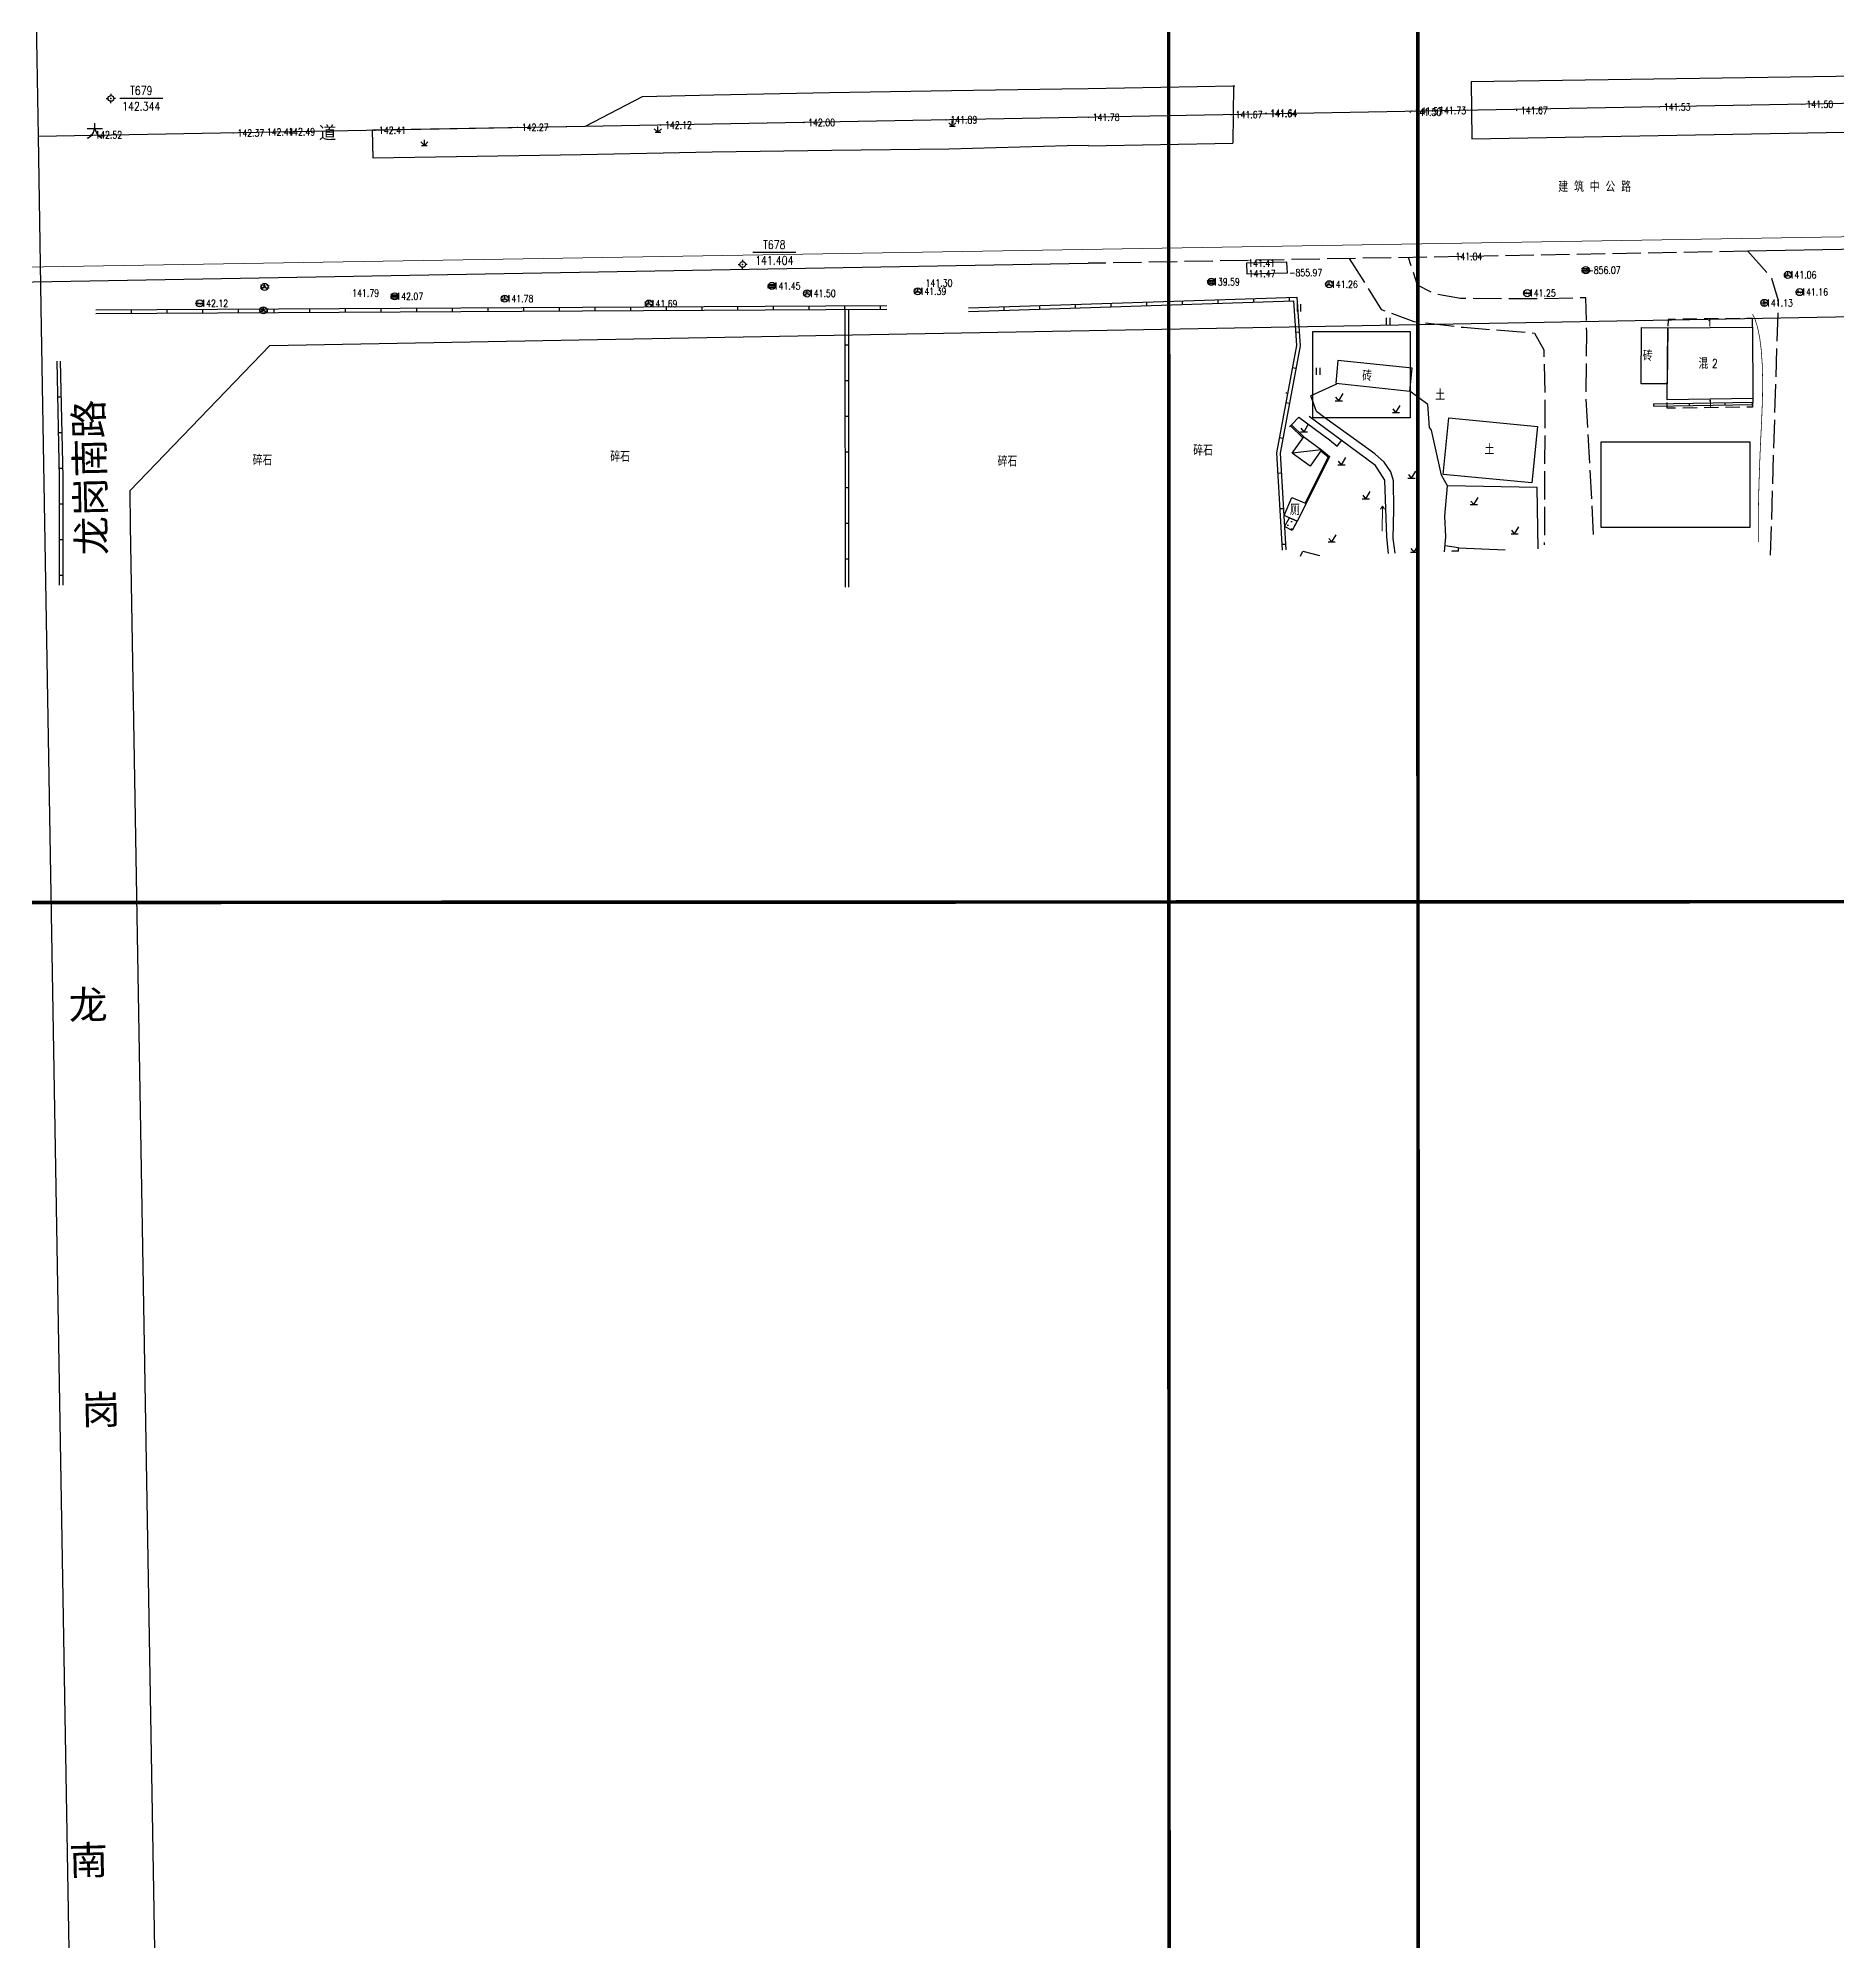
# Model space of a CAD drawing. Extents: x 529262 to 576451, y 2694391 to 2717535.
# Drawn here: x 565717.8 to 565970.1, y 2709414 to 2709680.9 of the extents above; entities that cross this region are included whole.
import ezdxf
from ezdxf.enums import TextEntityAlignment as Align
from ezdxf.xclip import XClip

# ---------------------------------------------------------------- set-up
doc = ezdxf.new("R2010")
doc.units = 0
doc.header["$XCLIPFRAME"] = 0
doc.linetypes.add('X3', pattern=[5, 4, -1])
doc.linetypes.add('X5', pattern=[3, 2, -1])
for name, color, linetype in [('a红线图', 1, 'Continuous'), ('COMPONENT', 8, 'Continuous'), ('DLDW', 8, 'Continuous'), ('DLSS', 4, 'Continuous'), ('DMTZ', 8, 'Continuous'), ('GCD', 8, 'Continuous'), ('GXYZ', 8, 'Continuous'), ('JMD', 8, 'Continuous'), ('KZD', 8, 'Continuous'), ('PP-COM', 7, 'Continuous'), ('RD-中线', 40, 'Continuous'), ('RD-红线', 7, 'Continuous'), ('RD-路名', 7, 'Continuous'), ('ZBTZ', 8, 'Continuous'), ('ZJ', 7, 'Continuous')]:
    doc.layers.add(name, color=color, linetype=linetype)
doc.layers.add('SXSS', color=5, linetype='Continuous', lineweight=0)
doc.styles.add('HZ', font='rs.shx', dxfattribs={"width": 0.8, "bigfont": 'hztxt.shx'})
doc.styles.add('romanc', font='romanc.shx', dxfattribs={"width": 0.8})
doc.styles.add('宋体', font='', dxfattribs={"width": 0.75})
doc.styles.add('等线体', font='simhei.ttf')
doc.styles.add('黑体', font='simhei.ttf')
doc.styles.get('宋体').set_extended_font_data('SimSun')
doc.linetypes.add('10421', pattern='A,2,[150,AAA.SHX,S=0.5,R=0,X=0,Y=0.5],1e-11', length=2)
doc.linetypes.add('1161', pattern='A,0,[149,AAA.SHX,S=0.15,R=0,X=0,Y=0],-1.6', length=1.6)

# ---------------------------------------------------------------- blocks, each defined once
blk = doc.blocks.new('A$C19FD0107')
at = {"layer": 'RD-中线', "color": 8, "linetype": 'Continuous', "flags": 128}
for points in [[(-5107.95, 16504.07), (-5219.45, 16202.02, 0.04717), (-5233.93, 16147.44), (-5260.68, 15986.84, 0.018836), (-5263.55, 15964.43), (-5278.55, 15797.76, 0.007917), (-5279.02, 15791.45), (-5281.36, 15751.13, 0.020425), (-5281.64, 15734.8), (-5276.77, 15528.25), (-5282.01, 15387.42), (-5280.48, 15295.55, 0.000055), (-5280.48, 15295.44), (-5280.16, 15276.46)], [(-5280.16, 15276.46), (-5279.76, 15252.59, 0.00004), (-5279.76, 15252.5), (-5266.41, 14468.45)], [(-4490.73, 14139.44, 0), (-4490.29, 14139.42)], [(-3818.25, 14086.17, 0), (-3817.74, 14086.17)]]:
    blk.add_lwpolyline(points, format="xyb", dxfattribs=at)
at = {"layer": 'RD-中线', "color": 8, "linetype": 'Continuous'}
blk.add_lwpolyline([(-1765.32, 14833.87), (-1870.24, 14834.36, -0.07773), (-2297.41, 14903.2), (-2763.51, 15055.04, -0.002412), (-2772.67, 15058.08), (-3168.08, 15191.13, 0.031805), (-3413.66, 15256.72), (-3481.17, 15270.22, 0.040764), (-3610.52, 15285.28), (-3824.79, 15292.66, 0.003807), (-3833.93, 15292.91), (-3984.46, 15295.8, 0.004916), (-3996.26, 15295.91), (-4213.61, 15295.81, 0.004475), (-4218.97, 15295.76), (-4356.1, 15293.25, -0.000047), (-4356.15, 15293.25), (-5280.16, 15276.46)], format="xyb", dxfattribs=at)
blk.add_lwpolyline([(-5280.16, 15276.46), (-5280.17, 15276.46)], dxfattribs=at)
at = {"layer": 'RD-红线', "color": 8, "linetype": 'Continuous', "flags": 128}
for points in [[(-5247.69, 15247.14), (-4938.95, 15252.81)], [(-5267.32, 15226.8), (-5267.24, 15221.93), (-5263.7, 15014.14)]]:
    blk.add_lwpolyline(points, dxfattribs=at)
at = {"layer": 'RD-红线', "color": 8, "linetype": 'Continuous'}
blk.add_lwpolyline([(-5247.69, 15247.14), (-5267.32, 15226.8, 0.413816)], format="xyb", dxfattribs=at)
blk = doc.blocks.new('GC200')
at = {"linetype": 'Continuous', "const_width": 0.2, "flags": 128}
blk.add_lwpolyline([(-0.1, 0, 1), (0.1, 0, 1)], format="xyb", close=True, dxfattribs=at)
blk = doc.blocks.new('gc124')
at = {"color": 8}
for p, q in [((-1, 1), (0, 0)), ((-0.8, 0), (0.8, 0)), ((0, 0), (0, 1.6)), ((0, 0), (1, 1))]:
    blk.add_line(p, q, dxfattribs=at)
blk = doc.blocks.new('gc123')
at = {"color": 8}
for p, q in [((-1, 0), (1, 0)), ((0, 0), (-0.8, 1)), ((0, 0), (1.2, 2))]:
    blk.add_line(p, q, dxfattribs=at)
blk = doc.blocks.new('gc121')
at = {"color": 8}
for p, q in [((-0.5, -1), (-0.5, 1)), ((0.5, -1), (0.5, 1))]:
    blk.add_line(p, q, dxfattribs=at)
blk = doc.blocks.new('gc086')
at = {"color": 8}
for p, q in [((0, 0), (7, 0)), ((7, 0), (6.18, 0.57)), ((7, 0), (6.18, -0.57))]:
    blk.add_line(p, q, dxfattribs=at)
blk = doc.blocks.new('gc116')
at = {"color": 8}
for p, q in [((-1.3, 0), (-0.8, 0)), ((0, 1.3), (0, 0.8)), ((1.3, 0), (0.8, 0)), ((0, -1.3), (0, -0.8))]:
    blk.add_line(p, q, dxfattribs=at)
blk.add_circle((0, 0), 0.8, dxfattribs=at)
blk.add_point((0, 0), dxfattribs=at)
blk = doc.blocks.new('gcbj0101')
blk.add_line((-1, 0), (1, 0))
blk.add_circle((0, 0), 1)
blk = doc.blocks.new('gcbj0102')
for p, q in [((-1, 0), (1, 0)), ((0, -1), (0, 1))]:
    blk.add_line(p, q)
blk.add_circle((0, 0), 1)
blk = doc.blocks.new('gcbj0103')
for p, q in [((-1, 0), (1, 0)), ((-0.9, 0.43), (0.9, 0.43)), ((-0.88, -0.47), (0.88, -0.47))]:
    blk.add_line(p, q)
blk.add_circle((0, 0), 1)
blk = doc.blocks.new('gcbj0107')
for q in [(-0.87, -0.5), (0, 1), (0.87, -0.5)]:
    blk.add_line((0, 0), q)
blk.add_circle((0, 0), 1)

msp = doc.modelspace()

# ---------------------------------------------------------------- hatches: boundary and pattern name
at = {"layer": 'DLDW', "linetype": 'Continuous'}
h = msp.add_hatch(dxfattribs=at)
h.set_pattern_fill('1061', color=252, scale=0.5, style=0)
h.set_pattern_definition([(0, (114.99765, 2.56804), (0.5, 0.5), [0, -1]), (0, (115.49765, 3.06804), (0.5, 0.5), [0, -1])])
h.paths.add_polyline_path([(565894.313, 2709613.118), (565893.599, 2709611.804), (565892.562, 2709612.379), (565893.288, 2709613.687)])

# ---------------------------------------------------------------- linework, layer by layer
at = {"const_width": 0.5}
for points in [[(565672.321, 2710278.301), (565672.585, 2709559.658), (565998.518, 2709559.806), (565998.431, 2709633.053), (566244.06, 2709633.048), (566244.009, 2710277.359), (565672.321, 2710278.301)], [(565286.483, 2709870.726), (565133.543, 2709870.659), (565133.687, 2709298.957), (565665.616, 2709299.237), (565665.521, 2709371.101), (565911.301, 2709371.252), (565911.184, 2709809.956), (565286.302, 2709807.243), (565286.483, 2709870.726)], [(566028.964, 2709839.461), (565876.265, 2709839.261), (565876.394, 2709267.88), (566408.228, 2709267.964), (566408.154, 2709339.933), (566653.935, 2709340), (566653.753, 2709778.668), (566028.899, 2709776.063), (566028.964, 2709839.461)]]:
    msp.add_lwpolyline(points, dxfattribs=at)
at = {"layer": 'a红线图', "color": 8, "linetype": 'Continuous', "lineweight": 0, "flags": 128}
msp.add_lwpolyline([(564727.349, 2709632.223), (566623.018, 2709663.858)], dxfattribs=at)
msp.add_lwpolyline([(564727.349, 2709632.223), (566623.018, 2709663.858)], dxfattribs=at)
at = {"layer": 'DLDW', "color": 252, "linetype": 'Continuous', "flags": 128}
for points in [[(565895.561, 2709615.589), (565894.313, 2709613.118), (565892.482, 2709613.916), (565893.587, 2709616.449)], [(565894.313, 2709613.118), (565893.599, 2709611.804), (565892.562, 2709612.379), (565893.233, 2709613.588)]]:
    msp.add_lwpolyline(points, close=True, dxfattribs=at)
msp.add_lwpolyline([(565916.91, 2709608.903), (565915.994, 2709608.915), (565915.993, 2709608.875)], dxfattribs=at)
at = {"layer": 'DLSS', "linetype": 'Continuous', "elevation": 1, "flags": 128}
msp.add_lwpolyline([(565614.998, 2709644.898), (565617.168, 2709644.942), (565634.671, 2709645.254), (565651.05, 2709645.521), (565864.998, 2709649.275)], dxfattribs=at)
at = {"layer": 'DLSS', "linetype": 'X3', "flags": 128}
for points in [[(565957.494, 2709650.96), (565864.998, 2709649.275)], [(565901.608, 2709649.974), (565906.102, 2709642.806), (565910.659, 2709641.116), (565917.642, 2709640.308), (565927.565, 2709639.5), (565928.888, 2709637.149), (565929.035, 2709629.802), (565928.958, 2709609.799)], [(565935.869, 2709611.28), (565934.84, 2709630.382), (565934.904, 2709639.61), (565934.788, 2709644.439), (565928.961, 2709644.275), (565917.207, 2709644.332), (565913.619, 2709644.971), (565911.191, 2709646.222), (565909.904, 2709650.086)], [(565957.494, 2709650.96), (565960.813, 2709647.214), (565961.73, 2709644.057), (565960.605, 2709607.694)]]:
    msp.add_lwpolyline(points, dxfattribs=at)
at = {"layer": 'DLSS', "linetype": 'X3', "const_width": 0.1, "flags": 128}
msp.add_lwpolyline([(565958.137, 2709642.143), (565958.438, 2709641.571), (565958.833, 2709640.371), (565959.143, 2709638.886), (565959.368, 2709637.117), (565959.508, 2709635.062), (565959.563, 2709632.722), (565959.533, 2709630.097), (565959.418, 2709627.188), (565959.273, 2709624.219), (565959.155, 2709621.419), (565959.062, 2709618.787), (565958.995, 2709616.322), (565958.954, 2709614.025), (565958.939, 2709611.897), (565958.949, 2709610.188)], dxfattribs=at)
at = {"layer": 'DMTZ', "linetype": '10421', "flags": 128}
for points, elevation in [([(565908.045, 2709608.632), (565907.773, 2709610.687), (565907.855, 2709614.745), (565907.821, 2709618.799), (565907.443, 2709620.048), (565906.522, 2709621.41), (565905.192, 2709622.569), (565903.009, 2709624.136), (565898.201, 2709627.611), (565897.041, 2709628.496), (565896.254, 2709630.696)], 141.007), ([(565895.993, 2709627.87), (565905.163, 2709621.097), (565906.552, 2709618.878), (565906.859, 2709610.881), (565907.064, 2709608.602)], 140.719), ([(565914.971, 2709608.844), (565915.153, 2709610.952), (565915.02, 2709613.84), (565915.4, 2709618.099), (565914.528, 2709619.564), (565913.132, 2709625.871), (565912.869, 2709626.271), (565912.616, 2709629.497)], 141.007)]:
    msp.add_lwpolyline(points, dxfattribs=dict(at, elevation=elevation))
at = {"layer": 'GXYZ', "linetype": 'Continuous', "flags": 128}
msp.add_lwpolyline([(565887.22, 2709649.293), (565887.277, 2709647.82), (565892.945, 2709647.955), (565892.888, 2709649.428)], close=True, dxfattribs=at)
at = {"layer": 'JMD', "linetype": 'Continuous'}
for p, q in [((565770.934, 2709642.497), (565770.931, 2709642.997)), ((565775.934, 2709642.525), (565775.931, 2709643.025)), ((565780.934, 2709642.553), (565780.931, 2709643.053)), ((565785.934, 2709642.581), (565785.931, 2709643.081)), ((565790.934, 2709642.608), (565790.931, 2709643.108)), ((565795.934, 2709642.636), (565795.931, 2709643.136)), ((565800.933, 2709642.664), (565800.931, 2709643.164)), ((565805.933, 2709642.692), (565805.931, 2709643.192)), ((565810.933, 2709642.719), (565810.931, 2709643.219)), ((565815.933, 2709642.747), (565815.93, 2709643.247)), ((565820.933, 2709642.775), (565820.93, 2709643.275)), ((565825.933, 2709642.803), (565825.93, 2709643.303)), ((565830.933, 2709642.83), (565830.93, 2709643.33)), ((565835.933, 2709642.858), (565835.93, 2709643.358)), ((565853.257, 2709642.69), (565853.24, 2709643.189)), ((565858.254, 2709642.856), (565858.238, 2709643.355)), ((565863.251, 2709643.022), (565863.235, 2709643.521)), ((565868.249, 2709643.187), (565868.232, 2709643.687)), ((565873.246, 2709643.353), (565873.229, 2709643.853)), ((565878.243, 2709643.519), (565878.226, 2709644.019)), ((565883.24, 2709643.685), (565883.224, 2709644.185)), ((565888.238, 2709643.851), (565888.221, 2709644.351)), ((565893.235, 2709644.017), (565893.218, 2709644.517)), ((565730.935, 2709642.275), (565730.932, 2709642.775)), ((565735.934, 2709642.303), (565735.932, 2709642.803)), ((565740.934, 2709642.331), (565740.932, 2709642.831)), ((565745.934, 2709642.359), (565745.932, 2709642.859)), ((565750.934, 2709642.386), (565750.931, 2709642.886)), ((565755.934, 2709642.414), (565755.931, 2709642.914)), ((565760.934, 2709642.442), (565760.931, 2709642.942)), ((565765.934, 2709642.47), (565765.931, 2709642.97)), ((565830.934, 2709637.83), (565831.434, 2709637.831)), ((565894.1, 2709639.617), (565894.599, 2709639.651)), ((565830.935, 2709632.83), (565831.435, 2709632.831)), ((565893.655, 2709634.674), (565894.147, 2709634.583)), ((565720.55, 2709630.556), (565721.05, 2709630.567)), ((565892.853, 2709631.125), (565892.742, 2709631.023)), ((565892.744, 2709629.757), (565893.236, 2709629.666)), ((565949.3, 2709629.351), (565949.294, 2709629.651)), ((565954.299, 2709629.437), (565954.294, 2709629.737)), ((565958.159, 2709629.504), (565958.154, 2709629.804)), ((565830.936, 2709627.83), (565831.436, 2709627.831)), ((565944.3, 2709629.265), (565944.295, 2709629.565)), ((565720.652, 2709625.557), (565721.152, 2709625.568)), ((565891.834, 2709624.841), (565892.326, 2709624.75)), ((565895.241, 2709624.965), (565895.101, 2709624.822)), ((565830.937, 2709622.83), (565831.437, 2709622.831)), ((565897.748, 2709623.118), (565893.598, 2709622.668)), ((565897.748, 2709623.118), (565897.651, 2709623.004)), ((565720.755, 2709620.558), (565721.255, 2709620.569)), ((565891.601, 2709619.882), (565892.101, 2709619.911)), ((565830.939, 2709617.83), (565831.439, 2709617.831)), ((565896.98, 2709618.451), (565896.846, 2709618.518)), ((565720.782, 2709615.559), (565721.282, 2709615.559)), ((565891.888, 2709614.89), (565892.387, 2709614.919)), ((565895.561, 2709615.589), (565895.427, 2709615.655)), ((565830.94, 2709612.83), (565831.44, 2709612.831)), ((565720.782, 2709610.559), (565721.282, 2709610.559)), ((565892.175, 2709609.898), (565892.674, 2709609.927)), ((565830.941, 2709607.83), (565831.441, 2709607.831)), ((565720.782, 2709605.559), (565721.282, 2709605.559))]:
    msp.add_line(p, q, dxfattribs=at)
at = {"layer": 'JMD', "linetype": 'Continuous', "flags": 128}
for points in [[(565887.22, 2709649.293), (565887.277, 2709647.82), (565892.945, 2709647.955), (565892.888, 2709649.428)], [(565725.932, 2709642.748), (565836.818, 2709643.363)], [(565848.243, 2709643.023), (565894.272, 2709644.552), (565894.728, 2709637.722), (565891.942, 2709622.678), (565892.721, 2709609.112)], [(565848.26, 2709642.524), (565893.806, 2709644.036), (565894.225, 2709637.751), (565891.439, 2709622.709), (565892.222, 2709609.083)], [(565725.935, 2709642.248), (565836.821, 2709642.863)], [(565830.933, 2709642.83), (565830.942, 2709603.875)], [(565831.433, 2709642.831), (565831.442, 2709603.875)], [(565720.447, 2709635.555), (565720.782, 2709619.241), (565720.783, 2709604.179)], [(565720.947, 2709635.565), (565721.282, 2709619.247), (565721.283, 2709604.179)], [(565944.295, 2709629.565), (565958.154, 2709629.804)], [(565944.3, 2709629.265), (565958.159, 2709629.504)], [(565893.245, 2709626.343), (565893.627, 2709626.737)], [(565916.911, 2709608.903), (565916.928, 2709609.374), (565923.471, 2709609.103)]]:
    msp.add_lwpolyline(points, dxfattribs=at)
for points, elevation in [([(565946.284, 2709640.23), (565958.159, 2709640.347), (565958.164, 2709630.322), (565946.194, 2709630.157)], -853.589), ([(565946.192, 2709632.378), (565942.517, 2709632.403), (565942.563, 2709640.264), (565946.284, 2709640.23)], -856.038), ([(565900.016, 2709635.676), (565899.715, 2709632.472), (565910.113, 2709631.374), (565910.45, 2709634.574)], 140.667), ([(565914.803, 2709619.691), (565915.554, 2709627.618), (565927.986, 2709626.415), (565927.219, 2709618.49)], 141.385)]:
    msp.add_lwpolyline(points, close=True, dxfattribs=dict(at, elevation=elevation))
at = {"layer": 'JMD', "linetype": 'X5', "flags": 128}
for points, elevation in [([(565958.159, 2709640.347), (565958.141, 2709641.558), (565946.318, 2709641.409), (565946.284, 2709640.23)], 141.461), ([(565958.164, 2709630.322), (565958.159, 2709629.113), (565946.188, 2709628.948), (565946.194, 2709630.157)], 141.47)]:
    msp.add_lwpolyline(points, dxfattribs=dict(at, elevation=elevation))
at = {"layer": 'JMD', "linetype": 'Continuous', "flags": 128}
for points in [[(565896.5, 2709639.735), (565910.138, 2709639.735), (565910.138, 2709627.612), (565896.5, 2709627.612)], [(565895.241, 2709624.965), (565897.748, 2709623.118), (565896.131, 2709620.856), (565893.598, 2709622.668)], [(565936.921, 2709624.237), (565957.779, 2709624.237), (565957.779, 2709612.223), (565936.921, 2709612.223)]]:
    msp.add_lwpolyline(points, close=True, dxfattribs=at)
for points, elevation in [([(565893.385, 2709626.487), (565895.101, 2709624.822)], -856.89), ([(565893.524, 2709626.631), (565895.241, 2709624.965)], -856.89), ([(565897.651, 2709623.004), (565898.647, 2709622.154), (565895.427, 2709615.655)], -857.224), ([(565897.748, 2709623.118), (565898.834, 2709622.193), (565895.561, 2709615.589)], -857.224)]:
    msp.add_lwpolyline(points, dxfattribs=dict(at, elevation=elevation))
at = {"layer": 'KZD', "linetype": 'Continuous'}
for p, q in [((565735.294, 2709672.389, 142.344), (565729.294, 2709672.389, 142.344)), ((565824.028, 2709650.786, 141.404), (565818.028, 2709650.786, 141.404))]:
    msp.add_line(p, q, dxfattribs=at)
at = {"layer": 'ZBTZ', "linetype": '1161', "flags": 128}
for points in [[(565918.69, 2709674.702), (565918.791, 2709666.739), (566023.356, 2709668.613), (566030.323, 2709672.146), (566050.367, 2709671.696), (566049.838, 2709676.632), (565918.69, 2709674.702)], [(565864.998, 2709665.792), (565862.071, 2709665.744), (565845.493, 2709665.296), (565829.098, 2709665.111), (565812.332, 2709664.856), (565793.949, 2709664.502), (565764.798, 2709663.996), (565764.683, 2709667.972), (565794.561, 2709668.519), (565802.555, 2709672.671), (565812.53, 2709672.896), (565828.756, 2709673.218), (565845.852, 2709673.483), (565861.349, 2709673.723), (565864.998, 2709673.773)], [(565864.998, 2709673.773), (565885.37, 2709674.136), (565885.302, 2709666.125)], [(565885.3, 2709674.14), (565885.577, 2709674.145)], [(565864.998, 2709665.759), (565885.302, 2709666.125)], [(565973.24, 2709651.247), (565957.494, 2709650.96)], [(565899.84, 2709632.351), (565896.254, 2709630.696)], [(565893.524, 2709626.631), (565894.566, 2709627.704), (565898.836, 2709624.545), (565899.923, 2709623.657), (565900.578, 2709624.484)], [(565928.112, 2709609.245), (565927.975, 2709617.853), (565915.4, 2709618.099)], [(565916.928, 2709609.374), (565915.043, 2709609.684)]]:
    msp.add_lwpolyline(points, dxfattribs=at)
for points, elevation in [([(565912.616, 2709629.497), (565910.113, 2709631.374)], 141.007), ([(565894.779, 2709608.226), (565895.106, 2709608.941), (565897.426, 2709608.307)], 141.665)]:
    msp.add_lwpolyline(points, dxfattribs=dict(at, elevation=elevation))

# ---------------------------------------------------------------- block references
at = {"layer": 'COMPONENT', "linetype": 'Continuous', "xscale": 0.5, "yscale": 0.5}
for name, p in [('gcbj0103', (565934.769, 2709648.314)), ('gcbj0107', (565749.576, 2709645.973)), ('gcbj0103', (565820.691, 2709646.105)), ('gcbj0107', (565841.134, 2709645.352)), ('gcbj0103', (565882.298, 2709646.681)), ('gcbj0107', (565898.809, 2709646.345)), ('gcbj0107', (565963.104, 2709647.655)), ('gcbj0101', (565964.745, 2709645.243)), ('gcbj0101', (565740.484, 2709643.662)), ('gcbj0107', (565749.42, 2709642.687)), ('gcbj0103', (565767.809, 2709644.651)), ('gcbj0107', (565783.25, 2709644.322)), ('gcbj0107', (565803.448, 2709643.63)), ('gcbj0107', (565825.628, 2709645.049)), ('gcbj0101', (565926.568, 2709645.099)), ('gcbj0102', (565959.794, 2709643.722))]:
    msp.add_blockref(name, p, dxfattribs=at)
at = {"layer": 'GCD', "linetype": 'Continuous'}
ref = msp.add_blockref('GC200', (565845.102, 2709669.393, 141.89), dxfattribs=dict(at, xscale=0.5, yscale=0.5, zscale=0.5))
ref.add_attrib('height', '141.89', dxfattribs={"linetype": 'Continuous', "height": 1, "style": 'HZ', "width": 0.8}).set_placement((565845.702, 2709669.393, 141.89), align=Align.MIDDLE_LEFT)
ref = msp.add_blockref('GC200', (565865.055, 2709669.745, 141.78), dxfattribs=dict(at, xscale=0.5, yscale=0.5, zscale=0.5))
ref.add_attrib('height', '141.78', dxfattribs={"linetype": 'Continuous', "height": 1, "style": 'HZ', "width": 0.8}).set_placement((565865.655, 2709669.745, 141.78), align=Align.MIDDLE_LEFT)
ref = msp.add_blockref('GC200', (565885.088, 2709670.109, 141.665), dxfattribs=dict(at, xscale=0.5, yscale=0.5, zscale=0.5))
ref.add_attrib('height', '141.67', dxfattribs={"linetype": 'Continuous', "height": 1, "style": 'HZ', "width": 0.8}).set_placement((565885.688, 2709670.109, 141.665), align=Align.MIDDLE_LEFT)
ref = msp.add_blockref('GC200', (565889.908, 2709670.263, 141.643), dxfattribs=dict(at, xscale=0.5, yscale=0.5, zscale=0.5))
ref.add_attrib('height', '141.64', dxfattribs={"linetype": 'Continuous', "height": 1, "style": 'HZ', "width": 0.8}).set_placement((565890.508, 2709670.263, 141.643), align=Align.MIDDLE_LEFT)
ref = msp.add_blockref('GC200', (565889.965, 2709670.327, 141.636), dxfattribs=dict(at, xscale=0.5, yscale=0.5, zscale=0.5))
ref.add_attrib('height', '141.64', dxfattribs={"linetype": 'Continuous', "height": 1, "style": 'HZ', "width": 0.8}).set_placement((565890.565, 2709670.327, 141.636), align=Align.MIDDLE_LEFT)
ref = msp.add_blockref('GC200', (565910.152, 2709670.466, 141.503), dxfattribs=dict(at, xscale=0.5, yscale=0.5, zscale=0.5))
ref.add_attrib('height', '141.50', dxfattribs={"linetype": 'Continuous', "height": 1, "style": 'HZ', "width": 0.8}).set_placement((565910.752, 2709670.466, 141.503), align=Align.MIDDLE_LEFT)
ref = msp.add_blockref('GC200', (565910.385, 2709670.643, 141.568), dxfattribs=dict(at, xscale=0.5, yscale=0.5, zscale=0.5))
ref.add_attrib('height', '141.57', dxfattribs={"linetype": 'Continuous', "height": 1, "style": 'HZ', "width": 0.8}).set_placement((565910.985, 2709670.643, 141.568), align=Align.MIDDLE_LEFT)
ref = msp.add_blockref('GC200', (565913.62, 2709670.698, 141.729), dxfattribs=dict(at, xscale=0.5, yscale=0.5, zscale=0.5))
ref.add_attrib('height', '141.73', dxfattribs={"linetype": 'Continuous', "height": 1, "style": 'HZ', "width": 0.8}).set_placement((565914.22, 2709670.698, 141.729), align=Align.MIDDLE_LEFT)
ref = msp.add_blockref('GC200', (565925.074, 2709670.708, 141.67), dxfattribs=dict(at, xscale=0.5, yscale=0.5, zscale=0.5))
ref.add_attrib('height', '141.67', dxfattribs={"linetype": 'Continuous', "height": 1, "style": 'HZ', "width": 0.8}).set_placement((565925.674, 2709670.708, 141.67), align=Align.MIDDLE_LEFT)
ref = msp.add_blockref('GC200', (565945.094, 2709671.201, 141.533), dxfattribs=dict(at, xscale=0.5, yscale=0.5, zscale=0.5))
ref.add_attrib('height', '141.53', dxfattribs={"linetype": 'Continuous', "height": 1, "style": 'HZ', "width": 0.8}).set_placement((565945.694, 2709671.201, 141.533), align=Align.MIDDLE_LEFT)
ref = msp.add_blockref('GC200', (565965.085, 2709671.574, 141.5), dxfattribs=dict(at, xscale=0.5, yscale=0.5, zscale=0.5))
ref.add_attrib('height', '141.50', dxfattribs={"linetype": 'Continuous', "height": 1, "style": 'HZ', "width": 0.8}).set_placement((565965.685, 2709671.574, 141.5), align=Align.MIDDLE_LEFT)
ref = msp.add_blockref('GC200', (565725.246, 2709667.282, 142.52), dxfattribs=dict(at, xscale=0.5, yscale=0.5, zscale=0.5))
ref.add_attrib('height', '142.52', dxfattribs={"linetype": 'Continuous', "height": 1, "style": 'HZ', "width": 0.8}).set_placement((565725.846, 2709667.282, 142.52), align=Align.MIDDLE_LEFT)
ref = msp.add_blockref('GC200', (565745.169, 2709667.541, 142.365), dxfattribs=dict(at, xscale=0.5, yscale=0.5, zscale=0.5))
ref.add_attrib('height', '142.37', dxfattribs={"linetype": 'Continuous', "height": 1, "style": 'HZ', "width": 0.8}).set_placement((565745.769, 2709667.541, 142.365), align=Align.MIDDLE_LEFT)
ref = msp.add_blockref('GC200', (565749.285, 2709667.691, 142.436), dxfattribs=dict(at, xscale=0.5, yscale=0.5, zscale=0.5))
ref.add_attrib('height', '142.44', dxfattribs={"linetype": 'Continuous', "height": 1, "style": 'HZ', "width": 0.8}).set_placement((565749.885, 2709667.691, 142.436), align=Align.MIDDLE_LEFT)
ref = msp.add_blockref('GC200', (565752.292, 2709667.708, 142.493), dxfattribs=dict(at, xscale=0.5, yscale=0.5, zscale=0.5))
ref.add_attrib('height', '142.49', dxfattribs={"linetype": 'Continuous', "height": 1, "style": 'HZ', "width": 0.8}).set_placement((565752.892, 2709667.708, 142.493), align=Align.MIDDLE_LEFT)
ref = msp.add_blockref('GC200', (565765.011, 2709667.912, 142.41), dxfattribs=dict(at, xscale=0.5, yscale=0.5, zscale=0.5))
ref.add_attrib('height', '142.41', dxfattribs={"linetype": 'Continuous', "height": 1, "style": 'HZ', "width": 0.8}).set_placement((565765.611, 2709667.912, 142.41), align=Align.MIDDLE_LEFT)
ref = msp.add_blockref('GC200', (565785.029, 2709668.333, 142.27), dxfattribs=dict(at, xscale=0.5, yscale=0.5, zscale=0.5))
ref.add_attrib('height', '142.27', dxfattribs={"linetype": 'Continuous', "height": 1, "style": 'HZ', "width": 0.8}).set_placement((565785.629, 2709668.333, 142.27), align=Align.MIDDLE_LEFT)
ref = msp.add_blockref('GC200', (565805.104, 2709668.648, 142.124), dxfattribs=dict(at, xscale=0.5, yscale=0.5, zscale=0.5))
ref.add_attrib('height', '142.12', dxfattribs={"linetype": 'Continuous', "height": 1, "style": 'HZ', "width": 0.8}).set_placement((565805.704, 2709668.648, 142.124), align=Align.MIDDLE_LEFT)
ref = msp.add_blockref('GC200', (565825.169, 2709669.011, 142), dxfattribs=dict(at, xscale=0.5, yscale=0.5, zscale=0.5))
ref.add_attrib('height', '142.00', dxfattribs={"linetype": 'Continuous', "height": 1, "style": 'HZ', "width": 0.8}).set_placement((565825.769, 2709669.011, 142), align=Align.MIDDLE_LEFT)
ref = msp.add_blockref('GC200', (565887.216, 2709649.296, 141.414), dxfattribs=dict(at, xscale=0.1999999999534339, yscale=0.1999999999534339, zscale=0.1999999999534339))
ref.add_attrib('height', '141.41', dxfattribs={"linetype": 'Continuous', "height": 1, "style": 'HZ', "width": 0.8}).set_placement((565887.456, 2709649.296, 141.414), align=Align.MIDDLE_LEFT)
ref = msp.add_blockref('GC200', (565887.216, 2709649.296, 141.414), dxfattribs=dict(at, xscale=0.1999999999534339, yscale=0.1999999999534339, zscale=0.1999999999534339))
ref.add_attrib('height', '141.41', dxfattribs={"linetype": 'Continuous', "height": 1, "style": 'HZ', "width": 0.8}).set_placement((565887.456, 2709649.296, 141.414), align=Align.MIDDLE_LEFT)
ref = msp.add_blockref('GC200', (565892.941, 2709647.958, -855.969), dxfattribs=dict(at, xscale=0.1999999999534339, yscale=0.1999999999534339, zscale=0.1999999999534339))
ref.add_attrib('height', '-855.97', dxfattribs={"linetype": 'Continuous', "height": 1, "style": 'HZ', "width": 0.8}).set_placement((565893.181, 2709647.958, -855.969), align=Align.MIDDLE_LEFT)
ref = msp.add_blockref('GC200', (565892.941, 2709647.958, -855.969), dxfattribs=dict(at, xscale=0.1999999999534339, yscale=0.1999999999534339, zscale=0.1999999999534339))
ref.add_attrib('height', '-855.97', dxfattribs={"linetype": 'Continuous', "height": 1, "style": 'HZ', "width": 0.8}).set_placement((565893.181, 2709647.958, -855.969), align=Align.MIDDLE_LEFT)
ref = msp.add_blockref('GC200', (565916.265, 2709650.233, 141.041), dxfattribs=dict(at, xscale=0.1999999999534339, yscale=0.1999999999534339, zscale=0.1999999999534339))
ref.add_attrib('height', '141.04', dxfattribs={"linetype": 'Continuous', "height": 1, "style": 'HZ', "width": 0.8}).set_placement((565916.505, 2709650.233, 141.041), align=Align.MIDDLE_LEFT)
ref = msp.add_blockref('GC200', (565916.265, 2709650.233, 141.041), dxfattribs=dict(at, xscale=0.1999999999534339, yscale=0.1999999999534339, zscale=0.1999999999534339))
ref.add_attrib('height', '141.04', dxfattribs={"linetype": 'Continuous', "height": 1, "style": 'HZ', "width": 0.8}).set_placement((565916.505, 2709650.233, 141.041), align=Align.MIDDLE_LEFT)
ref = msp.add_blockref('GC200', (565934.757, 2709648.316, -856.071), dxfattribs=dict(at, xscale=0.1999999999534339, yscale=0.1999999999534339, zscale=0.1999999999534339))
ref.add_attrib('height', '-856.07', dxfattribs={"linetype": 'Continuous', "height": 1, "style": 'HZ', "width": 0.8}).set_placement((565934.997, 2709648.316, -856.071), align=Align.MIDDLE_LEFT)
ref = msp.add_blockref('GC200', (565934.757, 2709648.316, -856.071), dxfattribs=dict(at, xscale=0.1999999999534339, yscale=0.1999999999534339, zscale=0.1999999999534339))
ref.add_attrib('height', '-856.07', dxfattribs={"linetype": 'Continuous', "height": 1, "style": 'HZ', "width": 0.8}).set_placement((565934.997, 2709648.316, -856.071), align=Align.MIDDLE_LEFT)
ref = msp.add_blockref('GC200', (565820.689, 2709646.11, 141.453), dxfattribs=dict(at, xscale=0.1999999999534339, yscale=0.1999999999534339, zscale=0.1999999999534339))
ref.add_attrib('height', '141.45', dxfattribs={"linetype": 'Continuous', "height": 1, "style": 'HZ', "width": 0.8}).set_placement((565820.929, 2709646.11, 141.453), align=Align.MIDDLE_LEFT)
ref = msp.add_blockref('GC200', (565820.689, 2709646.11, 141.453), dxfattribs=dict(at, xscale=0.1999999999534339, yscale=0.1999999999534339, zscale=0.1999999999534339))
ref.add_attrib('height', '141.45', dxfattribs={"linetype": 'Continuous', "height": 1, "style": 'HZ', "width": 0.8}).set_placement((565820.929, 2709646.11, 141.453), align=Align.MIDDLE_LEFT)
ref = msp.add_blockref('GC200', (565841.125, 2709645.356, 141.386), dxfattribs=dict(at, xscale=0.1999999999534339, yscale=0.1999999999534339, zscale=0.1999999999534339))
ref.add_attrib('height', '141.39', dxfattribs={"linetype": 'Continuous', "height": 1, "style": 'HZ', "width": 0.8}).set_placement((565841.365, 2709645.356, 141.386), align=Align.MIDDLE_LEFT)
ref = msp.add_blockref('GC200', (565841.125, 2709645.356, 141.386), dxfattribs=dict(at, xscale=0.1999999999534339, yscale=0.1999999999534339, zscale=0.1999999999534339))
ref.add_attrib('height', '141.39', dxfattribs={"linetype": 'Continuous', "height": 1, "style": 'HZ', "width": 0.8}).set_placement((565841.365, 2709645.356, 141.386), align=Align.MIDDLE_LEFT)
ref = msp.add_blockref('GC200', (565841.99, 2709646.503, 141.295), dxfattribs=dict(at, xscale=0.1999999999534339, yscale=0.1999999999534339, zscale=0.1999999999534339))
ref.add_attrib('height', '141.30', dxfattribs={"linetype": 'Continuous', "height": 1, "style": 'HZ', "width": 0.8}).set_placement((565842.23, 2709646.503, 141.295), align=Align.MIDDLE_LEFT)
ref = msp.add_blockref('GC200', (565841.99, 2709646.503, 141.295), dxfattribs=dict(at, xscale=0.1999999999534339, yscale=0.1999999999534339, zscale=0.1999999999534339))
ref.add_attrib('height', '141.30', dxfattribs={"linetype": 'Continuous', "height": 1, "style": 'HZ', "width": 0.8}).set_placement((565842.23, 2709646.503, 141.295), align=Align.MIDDLE_LEFT)
ref = msp.add_blockref('GC200', (565882.27, 2709646.683, 139.591), dxfattribs=dict(at, xscale=0.1999999999534339, yscale=0.1999999999534339, zscale=0.1999999999534339))
ref.add_attrib('height', '139.59', dxfattribs={"linetype": 'Continuous', "height": 1, "style": 'HZ', "width": 0.8}).set_placement((565882.51, 2709646.683, 139.591), align=Align.MIDDLE_LEFT)
ref = msp.add_blockref('GC200', (565882.27, 2709646.683, 139.591), dxfattribs=dict(at, xscale=0.1999999999534339, yscale=0.1999999999534339, zscale=0.1999999999534339))
ref.add_attrib('height', '139.59', dxfattribs={"linetype": 'Continuous', "height": 1, "style": 'HZ', "width": 0.8}).set_placement((565882.51, 2709646.683, 139.591), align=Align.MIDDLE_LEFT)
ref = msp.add_blockref('GC200', (565887.273, 2709647.823, 141.469), dxfattribs=dict(at, xscale=0.1999999999534339, yscale=0.1999999999534339, zscale=0.1999999999534339))
ref.add_attrib('height', '141.47', dxfattribs={"linetype": 'Continuous', "height": 1, "style": 'HZ', "width": 0.8}).set_placement((565887.513, 2709647.823, 141.469), align=Align.MIDDLE_LEFT)
ref = msp.add_blockref('GC200', (565887.273, 2709647.823, 141.469), dxfattribs=dict(at, xscale=0.1999999999534339, yscale=0.1999999999534339, zscale=0.1999999999534339))
ref.add_attrib('height', '141.47', dxfattribs={"linetype": 'Continuous', "height": 1, "style": 'HZ', "width": 0.8}).set_placement((565887.513, 2709647.823, 141.469), align=Align.MIDDLE_LEFT)
ref = msp.add_blockref('GC200', (565898.804, 2709646.343, 141.262), dxfattribs=dict(at, xscale=0.1999999999534339, yscale=0.1999999999534339, zscale=0.1999999999534339))
ref.add_attrib('height', '141.26', dxfattribs={"linetype": 'Continuous', "height": 1, "style": 'HZ', "width": 0.8}).set_placement((565899.044, 2709646.343, 141.262), align=Align.MIDDLE_LEFT)
ref = msp.add_blockref('GC200', (565898.804, 2709646.343, 141.262), dxfattribs=dict(at, xscale=0.1999999999534339, yscale=0.1999999999534339, zscale=0.1999999999534339))
ref.add_attrib('height', '141.26', dxfattribs={"linetype": 'Continuous', "height": 1, "style": 'HZ', "width": 0.8}).set_placement((565899.044, 2709646.343, 141.262), align=Align.MIDDLE_LEFT)
ref = msp.add_blockref('GC200', (565963.095, 2709647.657, 141.062), dxfattribs=dict(at, xscale=0.1999999999534339, yscale=0.1999999999534339, zscale=0.1999999999534339))
ref.add_attrib('height', '141.06', dxfattribs={"linetype": 'Continuous', "height": 1, "style": 'HZ', "width": 0.8}).set_placement((565963.335, 2709647.657, 141.062), align=Align.MIDDLE_LEFT)
ref = msp.add_blockref('GC200', (565963.095, 2709647.657, 141.062), dxfattribs=dict(at, xscale=0.1999999999534339, yscale=0.1999999999534339, zscale=0.1999999999534339))
ref.add_attrib('height', '141.06', dxfattribs={"linetype": 'Continuous', "height": 1, "style": 'HZ', "width": 0.8}).set_placement((565963.335, 2709647.657, 141.062), align=Align.MIDDLE_LEFT)
ref = msp.add_blockref('GC200', (565964.714, 2709645.253, 141.161), dxfattribs=dict(at, xscale=0.1999999999534339, yscale=0.1999999999534339, zscale=0.1999999999534339))
ref.add_attrib('height', '141.16', dxfattribs={"linetype": 'Continuous', "height": 1, "style": 'HZ', "width": 0.8}).set_placement((565964.954, 2709645.253, 141.161), align=Align.MIDDLE_LEFT)
ref = msp.add_blockref('GC200', (565964.714, 2709645.253, 141.161), dxfattribs=dict(at, xscale=0.1999999999534339, yscale=0.1999999999534339, zscale=0.1999999999534339))
ref.add_attrib('height', '141.16', dxfattribs={"linetype": 'Continuous', "height": 1, "style": 'HZ', "width": 0.8}).set_placement((565964.954, 2709645.253, 141.161), align=Align.MIDDLE_LEFT)
ref = msp.add_blockref('GC200', (565740.457, 2709643.666, 142.115), dxfattribs=dict(at, xscale=0.1999999999534339, yscale=0.1999999999534339, zscale=0.1999999999534339))
ref.add_attrib('height', '142.12', dxfattribs={"linetype": 'Continuous', "height": 1, "style": 'HZ', "width": 0.8}).set_placement((565740.697, 2709643.666, 142.115), align=Align.MIDDLE_LEFT)
ref = msp.add_blockref('GC200', (565740.457, 2709643.666, 142.115), dxfattribs=dict(at, xscale=0.1999999999534339, yscale=0.1999999999534339, zscale=0.1999999999534339))
ref.add_attrib('height', '142.12', dxfattribs={"linetype": 'Continuous', "height": 1, "style": 'HZ', "width": 0.8}).set_placement((565740.697, 2709643.666, 142.115), align=Align.MIDDLE_LEFT)
ref = msp.add_blockref('GC200', (565761.615, 2709645.1, 141.785), dxfattribs=dict(at, xscale=0.1999999999534339, yscale=0.1999999999534339, zscale=0.1999999999534339))
ref.add_attrib('height', '141.79', dxfattribs={"linetype": 'Continuous', "height": 1, "style": 'HZ', "width": 0.8}).set_placement((565761.855, 2709645.1, 141.785), align=Align.MIDDLE_LEFT)
ref = msp.add_blockref('GC200', (565761.615, 2709645.1, 141.785), dxfattribs=dict(at, xscale=0.1999999999534339, yscale=0.1999999999534339, zscale=0.1999999999534339))
ref.add_attrib('height', '141.79', dxfattribs={"linetype": 'Continuous', "height": 1, "style": 'HZ', "width": 0.8}).set_placement((565761.855, 2709645.1, 141.785), align=Align.MIDDLE_LEFT)
ref = msp.add_blockref('GC200', (565767.8, 2709644.653, 142.072), dxfattribs=dict(at, xscale=0.1999999999534339, yscale=0.1999999999534339, zscale=0.1999999999534339))
ref.add_attrib('height', '142.07', dxfattribs={"linetype": 'Continuous', "height": 1, "style": 'HZ', "width": 0.8}).set_placement((565768.04, 2709644.653, 142.072), align=Align.MIDDLE_LEFT)
ref = msp.add_blockref('GC200', (565767.8, 2709644.653, 142.072), dxfattribs=dict(at, xscale=0.1999999999534339, yscale=0.1999999999534339, zscale=0.1999999999534339))
ref.add_attrib('height', '142.07', dxfattribs={"linetype": 'Continuous', "height": 1, "style": 'HZ', "width": 0.8}).set_placement((565768.04, 2709644.653, 142.072), align=Align.MIDDLE_LEFT)
ref = msp.add_blockref('GC200', (565783.244, 2709644.317, 141.779), dxfattribs=dict(at, xscale=0.1999999999534339, yscale=0.1999999999534339, zscale=0.1999999999534339))
ref.add_attrib('height', '141.78', dxfattribs={"linetype": 'Continuous', "height": 1, "style": 'HZ', "width": 0.8}).set_placement((565783.484, 2709644.317, 141.779), align=Align.MIDDLE_LEFT)
ref = msp.add_blockref('GC200', (565783.244, 2709644.317, 141.779), dxfattribs=dict(at, xscale=0.1999999999534339, yscale=0.1999999999534339, zscale=0.1999999999534339))
ref.add_attrib('height', '141.78', dxfattribs={"linetype": 'Continuous', "height": 1, "style": 'HZ', "width": 0.8}).set_placement((565783.484, 2709644.317, 141.779), align=Align.MIDDLE_LEFT)
ref = msp.add_blockref('GC200', (565803.443, 2709643.627, 141.692), dxfattribs=dict(at, xscale=0.1999999999534339, yscale=0.1999999999534339, zscale=0.1999999999534339))
ref.add_attrib('height', '141.69', dxfattribs={"linetype": 'Continuous', "height": 1, "style": 'HZ', "width": 0.8}).set_placement((565803.683, 2709643.627, 141.692), align=Align.MIDDLE_LEFT)
ref = msp.add_blockref('GC200', (565803.443, 2709643.627, 141.692), dxfattribs=dict(at, xscale=0.1999999999534339, yscale=0.1999999999534339, zscale=0.1999999999534339))
ref.add_attrib('height', '141.69', dxfattribs={"linetype": 'Continuous', "height": 1, "style": 'HZ', "width": 0.8}).set_placement((565803.683, 2709643.627, 141.692), align=Align.MIDDLE_LEFT)
ref = msp.add_blockref('GC200', (565825.624, 2709645.054, 141.496), dxfattribs=dict(at, xscale=0.1999999999534339, yscale=0.1999999999534339, zscale=0.1999999999534339))
ref.add_attrib('height', '141.50', dxfattribs={"linetype": 'Continuous', "height": 1, "style": 'HZ', "width": 0.8}).set_placement((565825.864, 2709645.054, 141.496), align=Align.MIDDLE_LEFT)
ref = msp.add_blockref('GC200', (565825.624, 2709645.054, 141.496), dxfattribs=dict(at, xscale=0.1999999999534339, yscale=0.1999999999534339, zscale=0.1999999999534339))
ref.add_attrib('height', '141.50', dxfattribs={"linetype": 'Continuous', "height": 1, "style": 'HZ', "width": 0.8}).set_placement((565825.864, 2709645.054, 141.496), align=Align.MIDDLE_LEFT)
ref = msp.add_blockref('GC200', (565926.55, 2709645.105, 141.249), dxfattribs=dict(at, xscale=0.1999999999534339, yscale=0.1999999999534339, zscale=0.1999999999534339))
ref.add_attrib('height', '141.25', dxfattribs={"linetype": 'Continuous', "height": 1, "style": 'HZ', "width": 0.8}).set_placement((565926.79, 2709645.105, 141.249), align=Align.MIDDLE_LEFT)
ref = msp.add_blockref('GC200', (565926.55, 2709645.105, 141.249), dxfattribs=dict(at, xscale=0.1999999999534339, yscale=0.1999999999534339, zscale=0.1999999999534339))
ref.add_attrib('height', '141.25', dxfattribs={"linetype": 'Continuous', "height": 1, "style": 'HZ', "width": 0.8}).set_placement((565926.79, 2709645.105, 141.249), align=Align.MIDDLE_LEFT)
ref = msp.add_blockref('GC200', (565959.786, 2709643.726, 141.134), dxfattribs=dict(at, xscale=0.1999999999534339, yscale=0.1999999999534339, zscale=0.1999999999534339))
ref.add_attrib('height', '141.13', dxfattribs={"linetype": 'Continuous', "height": 1, "style": 'HZ', "width": 0.8}).set_placement((565960.026, 2709643.726, 141.134), align=Align.MIDDLE_LEFT)
ref = msp.add_blockref('GC200', (565959.786, 2709643.726, 141.134), dxfattribs=dict(at, xscale=0.1999999999534339, yscale=0.1999999999534339, zscale=0.1999999999534339))
ref.add_attrib('height', '141.13', dxfattribs={"linetype": 'Continuous', "height": 1, "style": 'HZ', "width": 0.8}).set_placement((565960.026, 2709643.726, 141.134), align=Align.MIDDLE_LEFT)
at = {"layer": 'KZD', "linetype": 'Continuous', "xscale": 0.5, "yscale": 0.5, "zscale": 0.5}
for p in [(565728.044, 2709672.389, 142.344), (565816.589, 2709649.126, 141.404)]:
    msp.add_blockref('gc116', p, dxfattribs=at)
at = {"layer": 'PP-COM'}
ref = msp.add_blockref('A$C19FD0107', (570997.993, 2694390.603), dxfattribs=at)
XClip(ref).set_block_clipping_path([(-9366.4383134884, 14428.6043910822), (-3328.4480743363, 17452.7484863754)])
at = {"layer": 'SXSS', "color": 8, "linetype": 'Continuous', "xscale": 0.499999999998473, "yscale": 0.499999999998473, "zscale": 0.499999999998473, "rotation": 89.64720379912279}
msp.add_blockref('gc086', (565906.246, 2709611.716), dxfattribs=at)
at = {"layer": 'ZBTZ', "linetype": 'Continuous', "xscale": 0.5, "yscale": 0.5}
for name, p in [('gc124', (565804.703, 2709667.639)), ('gc124', (565845.977, 2709668.481)), ('gc124', (565771.977, 2709665.802)), ('gc121', (565894.597, 2709643.033)), ('gc121', (565907.085, 2709641.142)), ('gc121', (565897.293, 2709634.146)), ('gc123', (565900.147, 2709630.005)), ('gc123', (565908.163, 2709628.363)), ('gc123', (565895.279, 2709625.664)), ('gc123', (565900.521, 2709621.037)), ('gc123', (565910.348, 2709619.159)), ('gc123', (565903.949, 2709616.276)), ('gc123', (565919.082, 2709615.451)), ('gc123', (565899.164, 2709610.221)), ('gc123', (565924.8, 2709611.352)), ('gc123', (565910.709, 2709608.804))]:
    msp.add_blockref(name, p, dxfattribs=at)

# ---------------------------------------------------------------- texts
at = {"layer": 'DLDW', "color": 252, "linetype": 'Continuous', "style": 'HZ', "width": 0.8}
msp.add_text('厕', height=1.5, dxfattribs=at).set_placement((565893.993, 2709614.784), align=Align.MIDDLE)
at = {"layer": 'DLSS', "color": 8, "linetype": 'Continuous', "style": 'HZ', "width": 0.8}
for p in [(565749.28, 2709621.771), (565799.42, 2709622.266), (565853.709, 2709621.603), (565881.119, 2709623.153)]:
    msp.add_text('碎石', height=1.5, dxfattribs=at).set_placement(p, align=Align.MIDDLE)
at = {"layer": 'GXYZ', "linetype": 'Continuous', "style": '宋体'}
for s, p in [('雨水', (565934.771, 2709648.274)), ('通信', (565749.62, 2709646.023)), ('雨水', (565820.693, 2709646.065)), ('电力', (565841.178, 2709645.402)), ('雨水', (565882.3, 2709646.64)), ('电力', (565898.853, 2709646.395)), ('电力', (565963.148, 2709647.705)), ('供水', (565740.511, 2709643.636)), ('通信', (565749.464, 2709642.737)), ('雨水', (565767.811, 2709644.611)), ('电力', (565783.294, 2709644.372)), ('通信', (565803.492, 2709643.681)), ('通信', (565825.672, 2709645.099)), ('供水', (565926.595, 2709645.073)), ('污', (565959.794, 2709643.716)), ('供水', (565964.772, 2709645.216))]:
    msp.add_text(s, height=0.5, dxfattribs=at).set_placement(p, align=Align.MIDDLE)
at = {"layer": 'JMD', "linetype": 'Continuous', "style": 'HZ', "width": 0.8}
for s, height, p in [('1', 1, (565951.784, 2709640.924)), ('2', 1.2, (565952.453, 2709635.245)), ('1', 1, (565951.88, 2709629.649))]:
    msp.add_text(s, height=height, dxfattribs=at).set_placement(p, align=Align.MIDDLE_LEFT)
for s, p in [('砖', (565944.139, 2709636.327)), ('混', (565951.953, 2709635.245)), ('砖', (565904.824, 2709633.525)), ('土', (565915.053, 2709630.828)), ('土', (565921.948, 2709623.207))]:
    msp.add_text(s, height=1.5, dxfattribs=at).set_placement(p, align=Align.MIDDLE_RIGHT)
at = {"layer": 'KZD', "linetype": 'Continuous', "style": 'romanc', "width": 0.8}
for s, p in [('T679', (565732.294, 2709673.489)), ('142.344', (565732.294, 2709671.289)), ('T678', (565821.028, 2709651.886)), ('141.404', (565821.028, 2709649.686))]:
    msp.add_text(s, height=1.2, dxfattribs=at).set_placement(p, align=Align.MIDDLE)
at = {"layer": 'RD-路名', "color": 7, "style": '黑体'}
for s, rotation, p in [('龙岗南路', 91.30512, (565725.049, 2709619.253)), ('龙', 1.30936, (565724.834, 2709545.438)), ('岗', 1.30936, (565726.634, 2709488.637)), ('南', 1.30936, (565724.901, 2709425.487))]:
    msp.add_text(s, height=4, rotation=rotation, dxfattribs=at).set_placement(p, align=Align.MIDDLE)
at = {"layer": 'ZJ', "color": 8, "linetype": 'Continuous', "style": '等线体'}
for s, p in [('大', (565725.774, 2709667.842)), ('道', (565758.403, 2709667.65))]:
    msp.add_text(s, height=1.8, dxfattribs=at).set_placement(p, align=Align.MIDDLE)
at = {"layer": 'ZJ', "color": 8, "linetype": 'Continuous', "style": 'HZ', "width": 0.8}
msp.add_text('建 筑 中 公 路', height=1.5, dxfattribs=at).set_placement((565936.015, 2709660.108), align=Align.MIDDLE)

doc.saveas('drawing.dxf')
